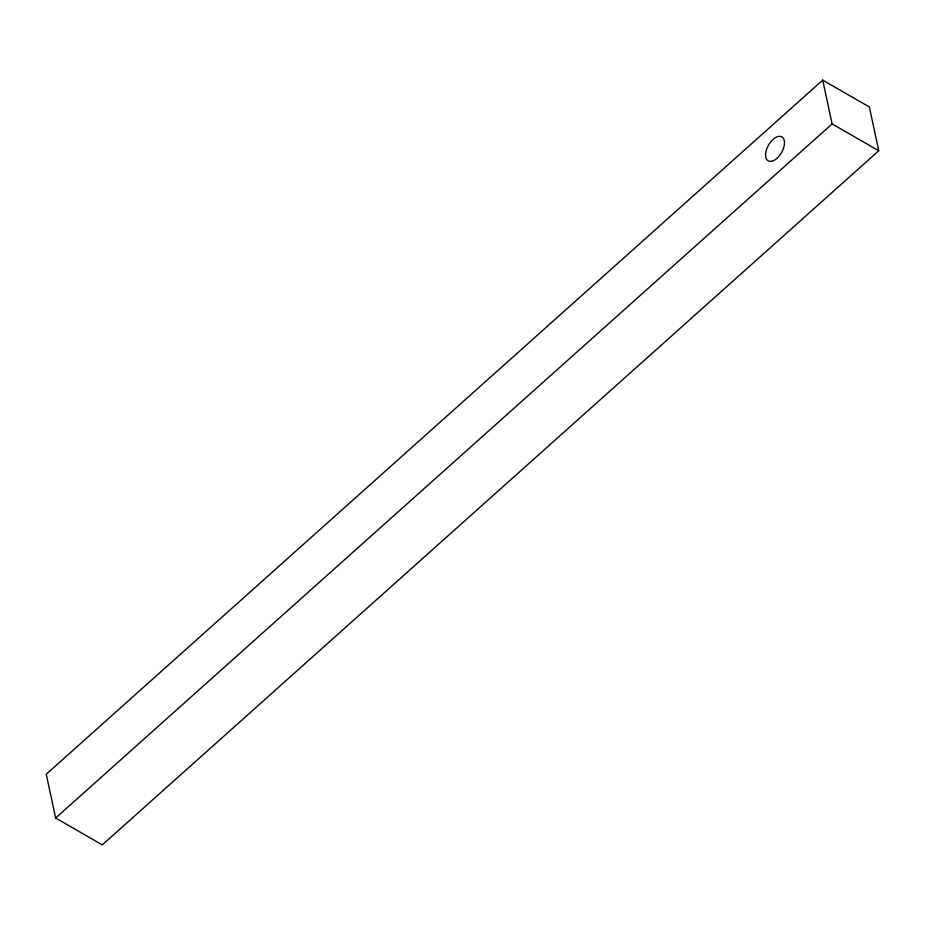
<?xml version="1.0" encoding="UTF-8"?>
<svg xmlns="http://www.w3.org/2000/svg" width="925" height="925" viewBox="0 0 925 925"><rect width="100%" height="100%" fill="white"/><g stroke="black" fill="none" stroke-linecap="round" stroke-linejoin="round"><path stroke-width="1.39" d="M822.718 80.128L46.25 774.237L55.639 818.012L102.282 844.872L878.75 150.763L869.361 106.988L822.718 80.128L832.107 123.915L878.75 150.763M55.639 818.012L832.107 123.915M777.046 158.233A13.759 7.504 -60.1 0 0 782.03 137.004A13.759 7.504 -60.1 0 0 766.016 151.307A13.759 7.504 -60.1 0 0 777.046 158.233"/></g></svg>
